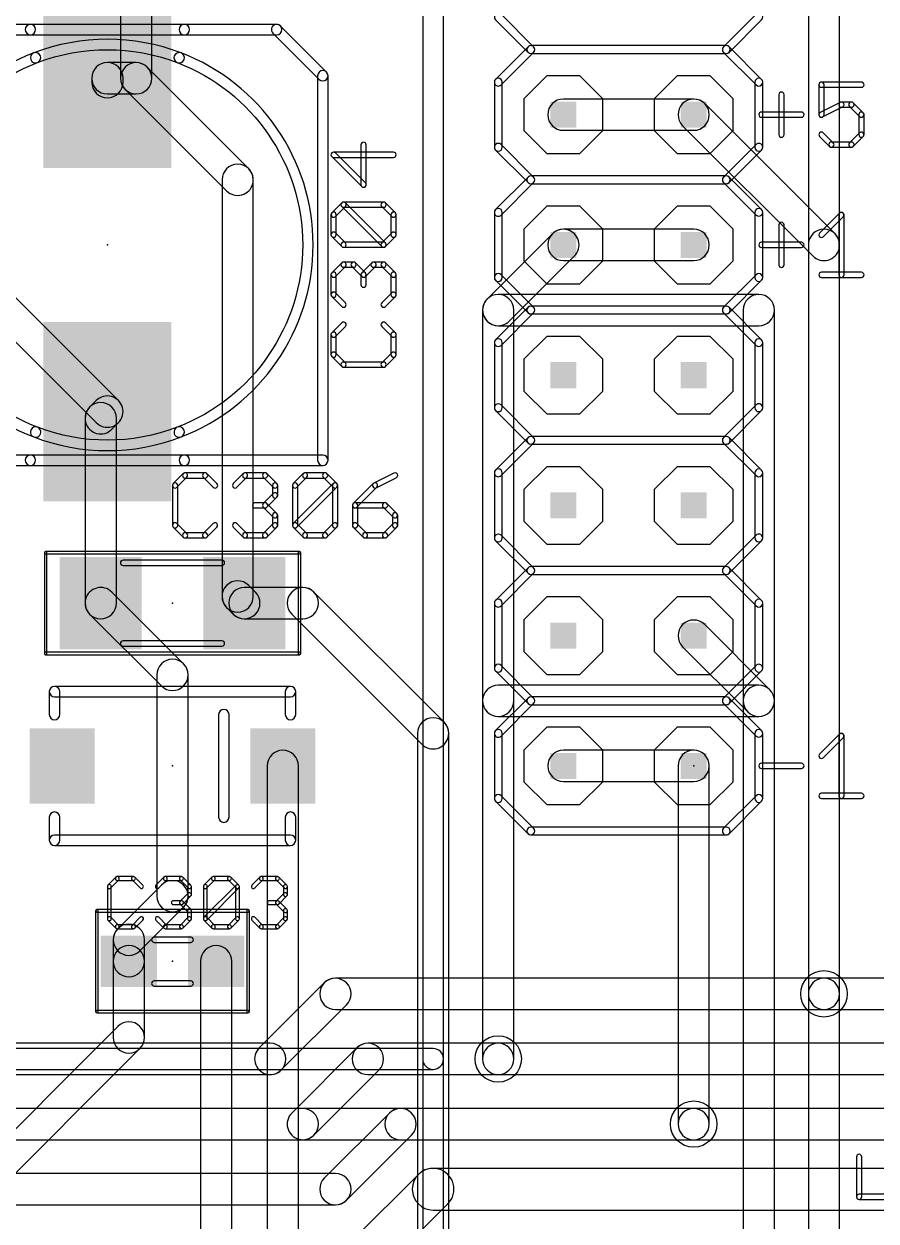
# Model space of a CAD drawing. Extents: x 0 to 140, y -12 to 45.
# Drawn here: x 98.7 to 115.32, y 8.9 to 32.25 of the extents above; entities that cross this region are included whole.
import ezdxf

# ---------------------------------------------------------------- set-up
doc = ezdxf.new("R2010")
doc.units = 0
for name, color, linetype in [('1', 14, 'CONTINUOUS'), ('16', 174, 'CONTINUOUS'), ('17', 94, 'CONTINUOUS'), ('18', 94, 'CONTINUOUS'), ('21', 251, 'CONTINUOUS'), ('23', 178, 'CONTINUOUS'), ('25', 251, 'CONTINUOUS'), ('39', 14, 'CONTINUOUS'), ('51', 251, 'CONTINUOUS')]:
    doc.layers.add(name, color=color, linetype=linetype)

# ---------------------------------------------------------------- blocks, each defined once
blk = doc.blocks.new('RECT')
blk.add_solid([(-0.5, -0.5), (0.5, -0.5), (-0.5, 0.5), (0.5, 0.5)])
blk = doc.blocks.new('OCTAGONP')
blk.add_lwpolyline([(-0.5, -0.2071), (-0.5, 0.2071), (-0.2071, 0.5), (0.2071, 0.5), (0.5, 0.2071), (0.5, -0.2071), (0.2071, -0.5), (-0.2071, -0.5)], close=True)
blk = doc.blocks.new('ROUNDV')
blk.add_circle((0, 0), 0.5)

msp = doc.modelspace()

# ---------------------------------------------------------------- linework, layer by layer
at = {"layer": '1'}
for points in [[(106.8832, 0), (106.8832, 44.45, 1), (106.4768, 44.45), (106.4768, 0, 1)], [(101.1948, 31.19), (101.1948, 36.12, 1), (100.5852, 36.12), (100.5852, 31.19, 1)], [(100.0252, 31.19), (100.0252, 31.115, 1), (100.6348, 31.115), (100.6348, 31.19, 1)], [(100.33, 30.8852), (100.89, 30.8852, 1), (100.89, 31.4948), (100.33, 31.4948, 1)], [(100.6745, 30.9745), (102.6545, 28.9945, 1), (103.0855, 29.4255), (101.1055, 31.4055, 1)], [(111.76, 30.7848), (109.22, 30.7848, 1), (109.22, 30.1752), (111.76, 30.1752, 1)], [(111.5445, 30.2645), (114.0845, 27.7245, 1), (114.5155, 28.1555), (111.9755, 30.6955, 1)], [(102.5652, 29.21), (102.5652, 21.085, 1), (103.1748, 21.085), (103.1748, 29.21, 1)], [(96.3045, 28.2845), (100.1145, 24.4745, 1), (100.5455, 24.9055), (96.7355, 28.7155, 1)], [(109.0045, 28.1555), (107.7345, 26.8855, 1), (108.1655, 26.4545), (109.4355, 27.7245, 1)], [(109.22, 27.6352), (111.76, 27.6352, 1), (111.76, 28.2448), (109.22, 28.2448, 1)], [(113.9952, 27.94), (113.9952, 13.335, 1), (114.6048, 13.335), (114.6048, 27.94, 1)], [(107.6452, 26.67), (107.6452, 12.065, 1), (108.2548, 12.065), (108.2548, 26.67, 1)], [(100.4155, 24.3445), (100.5455, 24.4745, 1), (100.1145, 24.9055), (99.9845, 24.7755, 1)], [(100.5048, 20.955), (100.5048, 24.56, 1), (99.8952, 24.56), (99.8952, 20.955, 1)], [(101.8155, 19.7705), (100.4155, 21.1705, 1), (99.9845, 20.7395), (101.3845, 19.3395, 1)], [(102.6545, 20.8695), (102.7845, 20.7395, 1), (103.2155, 21.1705), (103.0855, 21.3005, 1)], [(104.14, 21.2598), (103, 21.2598, 1), (103, 20.6502), (104.14, 20.6502, 1)], [(106.8955, 18.6305), (104.3555, 21.1705, 1), (103.9245, 20.7395), (106.4645, 18.1995, 1)], [(113.2455, 19.2655), (111.9755, 20.5355, 1), (111.5445, 20.1045), (112.8145, 18.8345, 1)], [(101.9048, 15.24), (101.9048, 19.555, 1), (101.2952, 19.555), (101.2952, 15.24, 1)], [(112.7252, 19.05), (112.7252, 8.255, 1), (113.3348, 8.255), (113.3348, 19.05, 1)], [(106.9848, 7.62), (106.9848, 18.415, 1), (106.3752, 18.415), (106.3752, 7.62, 1)], [(103.4452, 17.78), (103.4452, 5.96, 1), (104.0548, 5.96), (104.0548, 17.78, 1)], [(111.4552, 17.78), (111.4552, 10.795, 1), (112.0648, 10.795), (112.0648, 17.78, 1)], [(100.9655, 14.1745), (101.8155, 15.0245, 1), (101.3845, 15.4555), (100.5345, 14.6055, 1)], [(101.0548, 13.97), (101.0548, 14.39, 1), (100.4452, 14.39), (100.4452, 13.97, 1)], [(100.4452, 13.97), (100.4452, 12.485, 1), (101.0548, 12.485), (101.0548, 13.97, 1)], [(102.1452, 13.97), (102.1452, 7.2, 1), (102.7548, 7.2), (102.7548, 13.97, 1)], [(100.5345, 12.7005), (97.5745, 9.7405, 1), (98.0055, 9.3095), (100.9655, 12.2695, 1)]]:
    msp.add_lwpolyline(points, format="xyb", close=True, dxfattribs=at)
at = {"layer": '16'}
for points in [[(106.8832, 12.065), (106.8832, 44.45, 1), (106.4768, 44.45), (106.4768, 12.065, 1)], [(113.9952, 44.45), (113.9952, 0, 1), (114.6048, 0), (114.6048, 44.45, 1)], [(107.95, 26.3652), (113.03, 26.3652, 1), (113.03, 26.9748), (107.95, 26.9748, 1)], [(108.2548, 19.05), (108.2548, 26.67, 1), (107.6452, 26.67), (107.6452, 19.05, 1)], [(112.7252, 26.67), (112.7252, 19.05, 1), (113.3348, 19.05), (113.3348, 26.67, 1)], [(113.03, 19.3548), (107.95, 19.3548, 1), (107.95, 18.7452), (113.03, 18.7452, 1)], [(111.76, 18.0848), (109.22, 18.0848, 1), (109.22, 17.4752), (111.76, 17.4752, 1)], [(103.7205, 11.8495), (104.9905, 13.1195, 1), (104.5595, 13.5505), (103.2895, 12.2805, 1)], [(114.3, 13.6398), (104.775, 13.6398, 1), (104.775, 13.0302), (114.3, 13.0302, 1)], [(123.825, 13.6398), (114.3, 13.6398, 1), (114.3, 13.0302), (123.825, 13.0302, 1)], [(81.28, 11.8618), (106.68, 11.8618, 1), (106.68, 12.2682), (81.28, 12.2682, 1)], [(84.455, 11.7602), (103.505, 11.7602, 1), (103.505, 12.3698), (84.455, 12.3698, 1)], [(105.1945, 12.2805), (103.9245, 11.0105, 1), (104.3555, 10.5795), (105.6255, 11.8495, 1)], [(107.95, 12.3698), (105.41, 12.3698, 1), (105.41, 11.7602), (107.95, 11.7602, 1)], [(125.095, 12.3698), (107.95, 12.3698, 1), (107.95, 11.7602), (125.095, 11.7602, 1)], [(139.7, 11.0998), (0, 11.0998, 1), (0, 10.4902), (139.7, 10.4902, 1)], [(104.14, 11.0998), (83.82, 11.0998, 1), (83.82, 10.4902), (104.14, 10.4902, 1)], [(104.9905, 9.3095), (106.2605, 10.5795, 1), (105.8295, 11.0105), (104.5595, 9.7405, 1)], [(106.045, 10.4902), (111.76, 10.4902, 1), (111.76, 11.0998), (106.045, 11.0998, 1)], [(127, 11.0998), (111.76, 11.0998, 1), (111.76, 10.4902), (127, 10.4902, 1)], [(97.79, 9.2202), (104.775, 9.2202, 1), (104.775, 9.8298), (97.79, 9.8298, 1)], [(105.6974, 7.9676), (106.9674, 9.2376, 1), (106.3926, 9.8124), (105.1226, 8.5424, 1)], [(106.68, 9.1186), (116.84, 9.1186, 1), (116.84, 9.9314), (106.68, 9.9314, 1)]]:
    msp.add_lwpolyline(points, format="xyb", close=True, dxfattribs=at)
at = {"layer": '21'}
for points in [[(108.6389, 31.8039), (108.0039, 32.4389, 1), (107.8961, 32.3311), (108.5311, 31.6961, 1)], [(112.4489, 31.6961), (113.0839, 32.3311, 1), (112.9761, 32.4389), (112.3411, 31.8039, 1)], [(97.03, 32.0384), (98.83, 32.0384, 1), (98.83, 32.2416), (97.03, 32.2416, 1)], [(101.83, 32.0384), (103.63, 32.0384, 1), (103.63, 32.2416), (101.83, 32.2416, 1)], [(103.5582, 32.0682), (104.4582, 31.1682, 1), (104.6018, 31.3118), (103.7018, 32.2118, 1)], [(108.0039, 31.0611), (108.6389, 31.6961, 1), (108.5311, 31.8039), (107.8961, 31.1689, 1)], [(108.585, 31.6738), (112.395, 31.6738, 1), (112.395, 31.8262), (108.585, 31.8262, 1)], [(113.0839, 31.1689), (112.4489, 31.8039, 1), (112.3411, 31.6961), (112.9761, 31.0611, 1)], [(98.9664, 31.4951, 1), (98.8936, 31.6849, 0.6875), (98.8936, 24.1951, 1), (98.9664, 24.3849, -0.6875)], [(101.6936, 24.3849, 1), (101.7664, 24.1951, 0.6875), (101.7664, 31.6849, 1), (101.6936, 31.4951, -0.6875)], [(104.4284, 31.24), (104.4284, 23.74, 1), (104.6316, 23.74), (104.6316, 31.24, 1)], [(108.0262, 29.845), (108.0262, 31.115, 1), (107.8738, 31.115), (107.8738, 29.845, 1)], [(113.1062, 29.845), (113.1062, 31.115, 1), (112.9538, 31.115), (112.9538, 29.845, 1)], [(115.0298, 31.116), (114.2502, 31.116, 1), (114.2502, 31.0144), (115.0298, 31.0144, 1)], [(114.1994, 31.0652), (114.1994, 30.4805, 1), (114.301, 30.4805), (114.301, 31.0652, 1)], [(113.4198, 30.8703), (113.4198, 30.0907, 1), (113.5214, 30.0907), (113.5214, 30.8703, 1)], [(114.2729, 30.4351), (114.6627, 30.63, 1), (114.6173, 30.7208), (114.2275, 30.5259, 1)], [(114.64, 30.6246), (114.8349, 30.6246, 1), (114.8349, 30.7262), (114.64, 30.7262, 1)], [(114.799, 30.6395), (114.9939, 30.4446, 1), (115.0657, 30.5164), (114.8708, 30.7113, 1)], [(113.0808, 30.4297), (113.8604, 30.4297, 1), (113.8604, 30.5313), (113.0808, 30.5313, 1)], [(114.979, 30.4805), (114.979, 30.0907, 1), (115.0806, 30.0907), (115.0806, 30.4805, 1)], [(114.481, 29.9317), (114.2861, 30.1266, 1), (114.2143, 30.0548), (114.4092, 29.8599, 1)], [(114.9939, 30.1266), (114.799, 29.9317, 1), (114.8708, 29.8599), (115.0657, 30.0548, 1)], [(108.6389, 29.2639), (108.0039, 29.8989, 1), (107.8961, 29.7911), (108.5311, 29.1561, 1)], [(112.4489, 29.1561), (113.0839, 29.7911, 1), (112.9761, 29.8989), (112.3411, 29.2639, 1)], [(114.8349, 29.9466), (114.4451, 29.9466, 1), (114.4451, 29.845), (114.8349, 29.845, 1)], [(108.0039, 28.5211), (108.6389, 29.1561, 1), (108.5311, 29.2639), (107.8961, 28.6289, 1)], [(108.585, 29.1338), (112.395, 29.1338, 1), (112.395, 29.2862), (108.585, 29.2862, 1)], [(113.0839, 28.6289), (112.4489, 29.2639, 1), (112.3411, 29.1561), (112.9761, 28.5211, 1)], [(108.0262, 27.305), (108.0262, 28.575, 1), (107.8738, 28.575), (107.8738, 27.305, 1)], [(113.1062, 27.305), (113.1062, 28.575, 1), (112.9538, 28.575), (112.9538, 27.305, 1)], [(114.2861, 28.0995), (114.6759, 28.4893, 1), (114.6041, 28.5611), (114.2143, 28.1713, 1)], [(114.5892, 28.5252), (114.5892, 27.3558, 1), (114.6908, 27.3558), (114.6908, 28.5252, 1)], [(113.4198, 28.3303), (113.4198, 27.5507, 1), (113.5214, 27.5507), (113.5214, 28.3303, 1)], [(113.0808, 27.8897), (113.8604, 27.8897, 1), (113.8604, 27.9913), (113.0808, 27.9913, 1)], [(108.6389, 26.7239), (108.0039, 27.3589, 1), (107.8961, 27.2511), (108.5311, 26.6161, 1)], [(112.4489, 26.6161), (113.0839, 27.2511, 1), (112.9761, 27.3589), (112.3411, 26.7239, 1)], [(114.2502, 27.305), (115.0298, 27.305, 1), (115.0298, 27.4066), (114.2502, 27.4066, 1)], [(108.0039, 25.9811), (108.6389, 26.6161, 1), (108.5311, 26.7239), (107.8961, 26.0889, 1)], [(108.585, 26.5938), (112.395, 26.5938, 1), (112.395, 26.7462), (108.585, 26.7462, 1)], [(113.0839, 26.0889), (112.4489, 26.7239, 1), (112.3411, 26.6161), (112.9761, 25.9811, 1)], [(108.0262, 24.765), (108.0262, 26.035, 1), (107.8738, 26.035), (107.8738, 24.765, 1)], [(113.1062, 24.765), (113.1062, 26.035, 1), (112.9538, 26.035), (112.9538, 24.765, 1)], [(108.6389, 24.1839), (108.0039, 24.8189, 1), (107.8961, 24.7111), (108.5311, 24.0761, 1)], [(112.4489, 24.0761), (113.0839, 24.7111, 1), (112.9761, 24.8189), (112.3411, 24.1839, 1)], [(108.0039, 23.4411), (108.6389, 24.0761, 1), (108.5311, 24.1839), (107.8961, 23.5489, 1)], [(108.585, 24.0538), (112.395, 24.0538, 1), (112.395, 24.2062), (108.585, 24.2062, 1)], [(113.0839, 23.5489), (112.4489, 24.1839, 1), (112.3411, 24.0761), (112.9761, 23.4411, 1)], [(98.83, 23.8416), (96.13, 23.8416, 1), (96.13, 23.6384), (98.83, 23.6384, 1)], [(104.53, 23.8416), (101.83, 23.8416, 1), (101.83, 23.6384), (104.53, 23.6384, 1)], [(108.0262, 22.225), (108.0262, 23.495, 1), (107.8738, 23.495), (107.8738, 22.225, 1)], [(113.1062, 22.225), (113.1062, 23.495, 1), (112.9538, 23.495), (112.9538, 22.225, 1)], [(108.6389, 21.6439), (108.0039, 22.2789, 1), (107.8961, 22.1711), (108.5311, 21.5361, 1)], [(112.4489, 21.5361), (113.0839, 22.1711, 1), (112.9761, 22.2789), (112.3411, 21.6439, 1)], [(108.0039, 20.9011), (108.6389, 21.5361, 1), (108.5311, 21.6439), (107.8961, 21.0089, 1)], [(108.585, 21.5138), (112.395, 21.5138, 1), (112.395, 21.6662), (108.585, 21.6662, 1)], [(113.0839, 21.0089), (112.4489, 21.6439, 1), (112.3411, 21.5361), (112.9761, 20.9011, 1)], [(108.0262, 19.685), (108.0262, 20.955, 1), (107.8738, 20.955), (107.8738, 19.685, 1)], [(113.1062, 19.685), (113.1062, 20.955, 1), (112.9538, 20.955), (112.9538, 19.685, 1)], [(108.6389, 19.1039), (108.0039, 19.7389, 1), (107.8961, 19.6311), (108.5311, 18.9961, 1)], [(112.4489, 18.9961), (113.0839, 19.6311, 1), (112.9761, 19.7389), (112.3411, 19.1039, 1)], [(99.4016, 18.78), (99.4016, 19.23, 1), (99.1984, 19.23), (99.1984, 18.78, 1)], [(99.3, 19.1284), (103.9, 19.1284, 1), (103.9, 19.3316), (99.3, 19.3316, 1)], [(103.7984, 19.23), (103.7984, 18.78, 1), (104.0016, 18.78), (104.0016, 19.23, 1)], [(108.0039, 18.3611), (108.6389, 18.9961, 1), (108.5311, 19.1039), (107.8961, 18.4689, 1)], [(108.585, 18.9738), (112.395, 18.9738, 1), (112.395, 19.1262), (108.585, 19.1262, 1)], [(113.0839, 18.4689), (112.4489, 19.1039, 1), (112.3411, 18.9961), (112.9761, 18.3611, 1)], [(102.4984, 18.78), (102.4984, 16.78, 1), (102.7016, 16.78), (102.7016, 18.78, 1)], [(108.0262, 17.145), (108.0262, 18.415, 1), (107.8738, 18.415), (107.8738, 17.145, 1)], [(113.1062, 17.145), (113.1062, 18.415, 1), (112.9538, 18.415), (112.9538, 17.145, 1)], [(114.2861, 17.9395), (114.6759, 18.3293, 1), (114.6041, 18.4011), (114.2143, 18.0113, 1)], [(114.5892, 18.3652), (114.5892, 17.1958, 1), (114.6908, 17.1958), (114.6908, 18.3652, 1)], [(113.0808, 17.7297), (113.8604, 17.7297, 1), (113.8604, 17.8313), (113.0808, 17.8313, 1)], [(108.6389, 16.5639), (108.0039, 17.1989, 1), (107.8961, 17.0911), (108.5311, 16.4561, 1)], [(112.4489, 16.4561), (113.0839, 17.0911, 1), (112.9761, 17.1989), (112.3411, 16.5639, 1)], [(114.2502, 17.145), (115.0298, 17.145, 1), (115.0298, 17.2466), (114.2502, 17.2466, 1)], [(99.4016, 16.33), (99.4016, 16.78, 1), (99.1984, 16.78), (99.1984, 16.33, 1)], [(103.7984, 16.78), (103.7984, 16.33, 1), (104.0016, 16.33), (104.0016, 16.78, 1)], [(112.395, 16.5862), (108.585, 16.5862, 1), (108.585, 16.4338), (112.395, 16.4338, 1)], [(103.9, 16.4316), (99.3, 16.4316, 1), (99.3, 16.2284), (103.9, 16.2284, 1)], [(114.934, 10.1542), (114.934, 9.3746, 1), (115.0356, 9.3746), (115.0356, 10.1542, 1)], [(114.9848, 9.3238), (115.5695, 9.3238, 1), (115.5695, 9.4254), (114.9848, 9.4254, 1)]]:
    msp.add_lwpolyline(points, format="xyb", close=True, dxfattribs=at)
at = {"layer": '23'}
for p in [(100.33, 27.94), (101.6, 20.955), (101.6, 17.78), (111.76, 17.78), (101.6, 13.97)]:
    msp.add_point(p, dxfattribs=at)
at = {"layer": '25'}
for points in [[(105.3753, 29.114), (105.3753, 29.8936, 1), (105.2737, 29.8936), (105.2737, 29.114, 1)], [(105.9092, 29.7495), (104.7398, 29.7495, 1), (104.7398, 29.6479), (105.9092, 29.6479, 1)], [(104.7039, 29.6628), (105.2886, 29.0781, 1), (105.3604, 29.1499), (104.7757, 29.7346, 1)], [(104.7757, 28.4934), (104.9706, 28.6883, 1), (104.8988, 28.7601), (104.7039, 28.5652, 1)], [(104.9347, 28.6734), (105.7143, 28.6734, 1), (105.7143, 28.775), (104.9347, 28.775, 1)], [(105.7502, 27.9805), (104.9706, 28.7601, 1), (104.8988, 28.6883), (105.6784, 27.9087, 1)], [(105.6784, 28.6883), (105.8733, 28.4934, 1), (105.9451, 28.5652), (105.7502, 28.7601, 1)], [(104.7906, 28.1395), (104.7906, 28.5293, 1), (104.689, 28.5293), (104.689, 28.1395, 1)], [(105.8584, 28.5293), (105.8584, 28.1395, 1), (105.96, 28.1395), (105.96, 28.5293, 1)], [(104.9706, 27.9805), (104.7757, 28.1754, 1), (104.7039, 28.1036), (104.8988, 27.9087, 1)], [(105.8733, 28.1754), (105.6784, 27.9805, 1), (105.7502, 27.9087), (105.9451, 28.1036, 1)], [(105.7143, 27.9954), (104.9347, 27.9954, 1), (104.9347, 27.8938), (105.7143, 27.8938, 1)], [(104.7757, 27.324), (104.9706, 27.5189, 1), (104.8988, 27.5907), (104.7039, 27.3958, 1)], [(104.9347, 27.504), (105.1296, 27.504, 1), (105.1296, 27.6056), (104.9347, 27.6056, 1)], [(105.0937, 27.5189), (105.2886, 27.324, 1), (105.3604, 27.3958), (105.1655, 27.5907, 1)], [(105.3604, 27.324), (105.5553, 27.5189, 1), (105.4835, 27.5907), (105.2886, 27.3958, 1)], [(105.5194, 27.504), (105.7143, 27.504, 1), (105.7143, 27.6056), (105.5194, 27.6056, 1)], [(105.6784, 27.5189), (105.8733, 27.324, 1), (105.9451, 27.3958), (105.7502, 27.5907, 1)], [(104.7906, 26.9701), (104.7906, 27.3599, 1), (104.689, 27.3599), (104.689, 26.9701, 1)], [(105.2737, 27.3599), (105.2737, 27.165, 1), (105.3753, 27.165), (105.3753, 27.3599, 1)], [(105.8584, 27.3599), (105.8584, 26.9701, 1), (105.96, 26.9701), (105.96, 27.3599, 1)], [(104.9706, 26.8111), (104.7757, 27.006, 1), (104.7039, 26.9342), (104.8988, 26.7393, 1)], [(105.8733, 27.006), (105.6784, 26.8111, 1), (105.7502, 26.7393), (105.9451, 26.9342, 1)], [(104.8988, 26.4213), (104.7039, 26.2264, 1), (104.7757, 26.1546), (104.9706, 26.3495, 1)], [(105.9451, 26.2264), (105.7502, 26.4213, 1), (105.6784, 26.3495), (105.8733, 26.1546, 1)], [(104.689, 26.1905), (104.689, 25.8007, 1), (104.7906, 25.8007), (104.7906, 26.1905, 1)], [(105.96, 25.8007), (105.96, 26.1905, 1), (105.8584, 26.1905), (105.8584, 25.8007, 1)], [(104.7039, 25.7648), (104.8988, 25.5699, 1), (104.9706, 25.6417), (104.7757, 25.8366, 1)], [(105.7502, 25.5699), (105.9451, 25.7648, 1), (105.8733, 25.8366), (105.6784, 25.6417, 1)], [(104.9347, 25.555), (105.7143, 25.555, 1), (105.7143, 25.6566), (104.9347, 25.6566, 1)], [(101.8098, 23.4811), (101.6149, 23.2862, 1), (101.6867, 23.2144), (101.8816, 23.4093, 1)], [(102.2355, 23.496), (101.8457, 23.496, 1), (101.8457, 23.3944), (102.2355, 23.3944, 1)], [(102.4663, 23.2862), (102.2714, 23.4811, 1), (102.1996, 23.4093), (102.3945, 23.2144, 1)], [(102.8561, 23.2144), (103.051, 23.4093, 1), (102.9792, 23.4811), (102.7843, 23.2862, 1)], [(103.0151, 23.3944), (103.4049, 23.3944, 1), (103.4049, 23.496), (103.0151, 23.496, 1)], [(103.369, 23.4093), (103.5639, 23.2144, 1), (103.6357, 23.2862), (103.4408, 23.4811, 1)], [(104.0255, 23.2144), (104.2204, 23.4093, 1), (104.1486, 23.4811), (103.9537, 23.2862, 1)], [(104.1845, 23.3944), (104.5743, 23.3944, 1), (104.5743, 23.496), (104.1845, 23.496, 1)], [(104.5384, 23.4093), (104.7333, 23.2144, 1), (104.8051, 23.2862), (104.6102, 23.4811, 1)], [(105.9159, 23.4906), (105.5261, 23.2957, 1), (105.5715, 23.2049), (105.9613, 23.3998, 1)], [(101.6, 23.2503), (101.6, 22.4707, 1), (101.7016, 22.4707), (101.7016, 23.2503, 1)], [(103.549, 23.2503), (103.549, 23.0554, 1), (103.6506, 23.0554), (103.6506, 23.2503, 1)], [(104.0404, 22.4707), (104.0404, 23.2503, 1), (103.9388, 23.2503), (103.9388, 22.4707, 1)], [(104.0255, 22.4348), (104.8051, 23.2144, 1), (104.7333, 23.2862), (103.9537, 22.5066, 1)], [(104.7184, 23.2503), (104.7184, 22.4707, 1), (104.82, 22.4707), (104.82, 23.2503, 1)], [(105.5129, 23.2862), (105.1231, 22.8964, 1), (105.1949, 22.8246), (105.5847, 23.2144, 1)], [(103.4049, 22.9113), (103.21, 22.9113, 1), (103.21, 22.8097), (103.4049, 22.8097, 1)], [(103.5639, 23.0913), (103.369, 22.8964, 1), (103.4408, 22.8246), (103.6357, 23.0195, 1)], [(103.369, 22.8246), (103.5639, 22.6297, 1), (103.6357, 22.7015), (103.4408, 22.8964, 1)], [(105.1082, 22.8605), (105.1082, 22.4707, 1), (105.2098, 22.4707), (105.2098, 22.8605, 1)], [(105.7437, 22.9113), (105.159, 22.9113, 1), (105.159, 22.8097), (105.7437, 22.8097, 1)], [(105.9745, 22.7015), (105.7796, 22.8964, 1), (105.7078, 22.8246), (105.9027, 22.6297, 1)], [(103.549, 22.6656), (103.549, 22.4707, 1), (103.6506, 22.4707), (103.6506, 22.6656, 1)], [(105.9894, 22.4707), (105.9894, 22.6656, 1), (105.8878, 22.6656), (105.8878, 22.4707, 1)], [(101.6149, 22.4348), (101.8098, 22.2399, 1), (101.8816, 22.3117), (101.6867, 22.5066, 1)], [(102.2714, 22.2399), (102.4663, 22.4348, 1), (102.3945, 22.5066), (102.1996, 22.3117, 1)], [(103.051, 22.3117), (102.8561, 22.5066, 1), (102.7843, 22.4348), (102.9792, 22.2399, 1)], [(103.5639, 22.5066), (103.369, 22.3117, 1), (103.4408, 22.2399), (103.6357, 22.4348, 1)], [(104.2204, 22.3117), (104.0255, 22.5066, 1), (103.9537, 22.4348), (104.1486, 22.2399, 1)], [(104.7333, 22.5066), (104.5384, 22.3117, 1), (104.6102, 22.2399), (104.8051, 22.4348, 1)], [(105.1231, 22.4348), (105.318, 22.2399, 1), (105.3898, 22.3117), (105.1949, 22.5066, 1)], [(105.7796, 22.2399), (105.9745, 22.4348, 1), (105.9027, 22.5066), (105.7078, 22.3117, 1)], [(101.8457, 22.225), (102.2355, 22.225, 1), (102.2355, 22.3266), (101.8457, 22.3266, 1)], [(103.4049, 22.3266), (103.0151, 22.3266, 1), (103.0151, 22.225), (103.4049, 22.225, 1)], [(104.5743, 22.3266), (104.1845, 22.3266, 1), (104.1845, 22.225), (104.5743, 22.225, 1)], [(105.3539, 22.225), (105.7437, 22.225, 1), (105.7437, 22.3266), (105.3539, 22.3266, 1)], [(100.4979, 15.6106), (100.3412, 15.4539, 1), (100.395, 15.4), (100.5518, 15.5568, 1)], [(100.33, 15.4269), (100.33, 14.7999, 1), (100.4062, 14.7999), (100.4062, 15.4269, 1)], [(100.8384, 15.6218), (100.5249, 15.6218, 1), (100.5249, 15.5456), (100.8384, 15.5456, 1)], [(101.0221, 15.4539), (100.8653, 15.6106, 1), (100.8115, 15.5568), (100.9682, 15.4, 1)], [(101.3306, 15.4), (101.4873, 15.5568, 1), (101.4334, 15.6106), (101.2767, 15.4539, 1)], [(101.4604, 15.5456), (101.7739, 15.5456, 1), (101.7739, 15.6218), (101.4604, 15.6218, 1)], [(101.747, 15.5568), (101.9037, 15.4, 1), (101.9576, 15.4539), (101.8009, 15.6106, 1)], [(101.8926, 15.4269), (101.8926, 15.2702, 1), (101.9688, 15.2702), (101.9688, 15.4269, 1)], [(102.2661, 15.4), (102.4228, 15.5568, 1), (102.369, 15.6106), (102.2122, 15.4539, 1)], [(102.2772, 14.7999), (102.2772, 15.4269, 1), (102.201, 15.4269), (102.201, 14.7999, 1)], [(102.2661, 14.7729), (102.8931, 15.4, 1), (102.8393, 15.4539), (102.2122, 14.8268, 1)], [(102.3959, 15.5456), (102.7094, 15.5456, 1), (102.7094, 15.6218), (102.3959, 15.6218, 1)], [(102.6825, 15.5568), (102.8393, 15.4, 1), (102.8931, 15.4539), (102.7364, 15.6106, 1)], [(102.8281, 15.4269), (102.8281, 14.7999, 1), (102.9043, 14.7999), (102.9043, 15.4269, 1)], [(103.2016, 15.4), (103.3584, 15.5568, 1), (103.3045, 15.6106), (103.1477, 15.4539, 1)], [(103.3314, 15.5456), (103.645, 15.5456, 1), (103.645, 15.6218), (103.3314, 15.6218, 1)], [(103.618, 15.5568), (103.7748, 15.4, 1), (103.8287, 15.4539), (103.6719, 15.6106, 1)], [(103.7636, 15.4269), (103.7636, 15.2702, 1), (103.8398, 15.2702), (103.8398, 15.4269, 1)], [(101.9037, 15.2971), (101.747, 15.1403, 1), (101.8009, 15.0865), (101.9576, 15.2432, 1)], [(103.7748, 15.2971), (103.618, 15.1403, 1), (103.6719, 15.0865), (103.8287, 15.2432, 1)], [(101.7739, 15.1515), (101.6172, 15.1515, 1), (101.6172, 15.0753), (101.7739, 15.0753, 1)], [(101.747, 15.0865), (101.9037, 14.9297, 1), (101.9576, 14.9836), (101.8009, 15.1403, 1)], [(101.8926, 14.9566), (101.8926, 14.7999, 1), (101.9688, 14.7999), (101.9688, 14.9566, 1)], [(103.645, 15.1515), (103.4882, 15.1515, 1), (103.4882, 15.0753), (103.645, 15.0753, 1)], [(103.618, 15.0865), (103.7748, 14.9297, 1), (103.8287, 14.9836), (103.6719, 15.1403, 1)], [(103.7636, 14.9566), (103.7636, 14.7999, 1), (103.8398, 14.7999), (103.8398, 14.9566, 1)], [(100.3412, 14.7729), (100.4979, 14.6162, 1), (100.5518, 14.67), (100.395, 14.8268, 1)], [(100.8653, 14.6162), (101.0221, 14.7729, 1), (100.9682, 14.8268), (100.8115, 14.67, 1)], [(101.4873, 14.67), (101.3306, 14.8268, 1), (101.2767, 14.7729), (101.4334, 14.6162, 1)], [(101.9037, 14.8268), (101.747, 14.67, 1), (101.8009, 14.6162), (101.9576, 14.7729, 1)], [(102.4228, 14.67), (102.2661, 14.8268, 1), (102.2122, 14.7729), (102.369, 14.6162, 1)], [(102.8393, 14.8268), (102.6825, 14.67, 1), (102.7364, 14.6162), (102.8931, 14.7729, 1)], [(103.3584, 14.67), (103.2016, 14.8268, 1), (103.1477, 14.7729), (103.3045, 14.6162, 1)], [(103.7748, 14.8268), (103.618, 14.67, 1), (103.6719, 14.6162), (103.8287, 14.7729, 1)], [(100.5249, 14.605), (100.8384, 14.605, 1), (100.8384, 14.6812), (100.5249, 14.6812, 1)], [(101.7739, 14.6812), (101.4604, 14.6812, 1), (101.4604, 14.605), (101.7739, 14.605, 1)], [(102.7094, 14.6812), (102.3959, 14.6812, 1), (102.3959, 14.605), (102.7094, 14.605, 1)], [(103.645, 14.6812), (103.3314, 14.6812, 1), (103.3314, 14.605), (103.645, 14.605, 1)]]:
    msp.add_lwpolyline(points, format="xyb", close=True, dxfattribs=at)
at = {"layer": '39'}
for points in [[(99.127, 21.9126), (104.073, 21.9126, 1), (104.073, 21.9634), (99.127, 21.9634, 1)], [(99.1524, 19.972), (99.1524, 21.938, 1), (99.1016, 21.938), (99.1016, 19.972, 1)], [(104.0476, 21.938), (104.0476, 19.972, 1), (104.0984, 19.972), (104.0984, 21.938, 1)], [(104.073, 19.9974), (99.127, 19.9974, 1), (99.127, 19.9466), (104.073, 19.9466, 1)], [(100.1524, 12.987), (100.1524, 14.953, 1), (100.1016, 14.953), (100.1016, 12.987, 1)], [(100.127, 14.9276), (103.073, 14.9276, 1), (103.073, 14.9784), (100.127, 14.9784, 1)], [(103.0476, 14.953), (103.0476, 12.987, 1), (103.0984, 12.987), (103.0984, 14.953, 1)], [(103.073, 13.0124), (100.127, 13.0124, 1), (100.127, 12.9616), (103.073, 12.9616, 1)]]:
    msp.add_lwpolyline(points, format="xyb", close=True, dxfattribs=at)
at = {"layer": '51'}
for points in [[(98.83, 32.0384), (101.83, 32.0384, 1), (101.83, 32.2416), (98.83, 32.2416, 1)], [(101.6936, 31.4951, 1), (101.7664, 31.6849, 0.1852), (98.8936, 31.6849, 1), (98.9664, 31.4951, -0.1852)], [(98.9664, 24.3849, 1), (98.8936, 24.1951, 0.1852), (101.7664, 24.1951, 1), (101.6936, 24.3849, -0.1852)], [(101.83, 23.8416), (98.83, 23.8416, 1), (98.83, 23.6384), (101.83, 23.6384, 1)], [(100.635, 21.6912), (102.565, 21.6912, 1), (102.565, 21.7928), (100.635, 21.7928, 1)], [(100.635, 20.1172), (102.565, 20.1172, 1), (102.565, 20.2188), (100.635, 20.2188, 1)], [(101.956, 14.4398), (101.244, 14.4398, 1), (101.244, 14.3382), (101.956, 14.3382, 1)], [(101.956, 13.5888), (101.244, 13.5888, 1), (101.244, 13.4872), (101.956, 13.4872, 1)]]:
    msp.add_lwpolyline(points, format="xyb", close=True, dxfattribs=at)

# ---------------------------------------------------------------- block references
at = {"layer": '1'}
for p, xscale, yscale, rotation in [((100.33, 31.19), 3.5, 2.5, 90), ((100.33, 24.69), 3.5, 2.5, 90), ((99.45, 17.78), 1.27, 1.47, 180)]:
    msp.add_blockref('RECT', p, dxfattribs=dict(at, xscale=xscale, yscale=yscale, rotation=rotation))
for p, xscale, yscale in [((100.2, 20.955), 1.6, 1.8), ((103, 20.955), 1.6, 1.8), ((103.75, 17.78), 1.27, 1.47)]:
    msp.add_blockref('RECT', p, dxfattribs=dict(at, xscale=xscale, yscale=yscale))
at = {"layer": '1', "xscale": 1.1, "rotation": 180}
for p in [(100.75, 13.97), (102.45, 13.97)]:
    msp.add_blockref('RECT', p, dxfattribs=at)
at = {"layer": '17', "xscale": 1.524, "yscale": 1.524, "rotation": 90}
for p in [(109.22, 30.48), (109.22, 30.48), (111.76, 30.48), (111.76, 30.48), (109.22, 27.94), (109.22, 27.94), (111.76, 27.94), (111.76, 27.94), (109.22, 25.4), (109.22, 25.4), (111.76, 25.4), (111.76, 25.4), (109.22, 22.86), (109.22, 22.86), (111.76, 22.86), (111.76, 22.86), (109.22, 20.32), (109.22, 20.32), (111.76, 20.32), (111.76, 20.32), (109.22, 17.78), (109.22, 17.78), (111.76, 17.78), (111.76, 17.78)]:
    msp.add_blockref('OCTAGONP', p, dxfattribs=at)
at = {"layer": '18', "xscale": 0.9048, "yscale": 0.9048}
for p in [(114.3, 13.335), (114.3, 13.335), (107.95, 12.065), (107.95, 12.065), (111.76, 10.795), (111.76, 10.795)]:
    msp.add_blockref('ROUNDV', p, dxfattribs=at)
at = {"layer": '51'}
for p, xscale, yscale, rotation in [((109.22, 30.48), 0.508, 0.508, 90), ((111.76, 30.48), 0.508, 0.508, 90), ((109.22, 27.94), 0.508, 0.508, 90), ((111.76, 27.94), 0.508, 0.508, 90), ((109.22, 25.4), 0.508, 0.508, 90), ((111.76, 25.4), 0.508, 0.508, 90), ((109.22, 22.86), 0.508, 0.508, 90), ((111.76, 22.86), 0.508, 0.508, 90), ((109.22, 20.32), 0.508, 0.508, 90), ((111.76, 20.32), 0.508, 0.508, 90), ((109.22, 17.78), 0.508, 0.508, 90), ((111.76, 17.78), 0.508, 0.508, 90), ((101.0198, 13.9649), 0.5001, 0.95, 180), ((102.1882, 13.9649), 0.5001, 0.95, 180)]:
    msp.add_blockref('RECT', p, dxfattribs=dict(at, xscale=xscale, yscale=yscale, rotation=rotation))
at = {"layer": '51', "xscale": 0.7501, "yscale": 1.7}
for p in [(100.2733, 20.9541), (102.9267, 20.9559)]:
    msp.add_blockref('RECT', p, dxfattribs=at)

doc.saveas('drawing.dxf')
